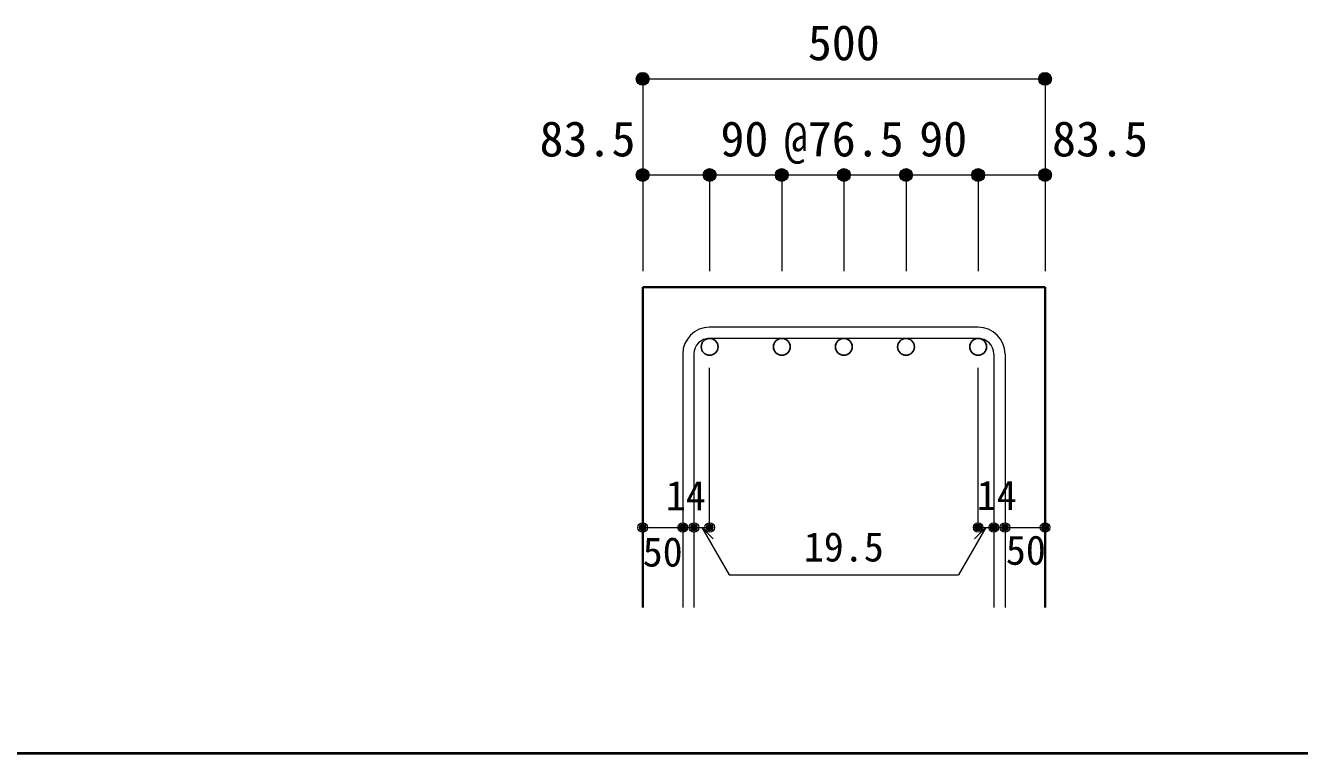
# Model space of a CAD drawing. Units: millimetres at full size, sheet at 1:20; details may follow other scales. Extents: x -3982 to 3969, y -2797 to 2801.
# Drawn here: x -628 to 962, y -2797 to -1888 of the extents above; entities that cross this region are included whole.
import ezdxf
from ezdxf.enums import TextEntityAlignment as Align

# ---------------------------------------------------------------- set-up
doc = ezdxf.new("R2010")
doc.units = ezdxf.units.MM
doc.header["$LTSCALE"] = 20
doc.header["$PDMODE"] = 32
doc.header["$PDSIZE"] = 12
for name, color, linetype, lineweight in [('6-1_躯体線', 2, 'Continuous', 35), ('6-5_梁主筋', 7, 'Continuous', 18), ('6-6_S.T.P.', 7, 'Continuous', 18), ('6-D_寸法', 4, 'Continuous', 9), ('F-0_枠', 6, 'Continuous', 40)]:
    doc.layers.add(name, color=color, linetype=linetype, lineweight=lineweight)
doc.styles.add('ＭＳ ゴシック', font='')
doc.styles.get('ＭＳ ゴシック').set_extended_font_data('MS Gothic')

msp = doc.modelspace()

# ---------------------------------------------------------------- linework, layer by layer
at = {"layer": '6-1_躯体線'}
for p, q in [((142.29, -2214.67), (142.29, -2614.67)), ((142.29, -2214.67), (644.29, -2214.67)), ((644.29, -2214.67), (644.29, -2614.67))]:
    msp.add_line(p, q, dxfattribs=at)
at = {"layer": '6-5_梁主筋', "color": 3, "lineweight": 25}
for centre in [(225.79, -2289.17), (315.79, -2289.17), (393.29, -2289.17), (470.79, -2289.17), (560.79, -2289.17)]:
    msp.add_circle(centre, 10.5, dxfattribs=at)
at = {"layer": '6-6_S.T.P.'}
for p, q in [((560.79, -2264.67), (225.79, -2264.67)), ((560.79, -2278.67), (225.79, -2278.67)), ((192.29, -2298.17), (192.29, -2614.67)), ((206.29, -2298.17), (206.29, -2614.67)), ((580.29, -2298.17), (580.29, -2614.67)), ((594.29, -2298.17), (594.29, -2614.67))]:
    msp.add_line(p, q, dxfattribs=at)
for centre, radius, start, end in [((225.79, -2298.17), 33.5, 90, 180), ((560.79, -2298.17), 33.5, 0, 90), ((225.79, -2298.17), 19.5, 90, 180), ((560.79, -2298.17), 19.5, 0, 90)]:
    msp.add_arc(centre, radius, start, end, dxfattribs=at)
at = {"layer": '6-D_寸法'}
for p, q in [((142.29, -1954.67), (644.29, -1954.67)), ((644.29, -1954.67), (644.29, -2074.67)), ((142.29, -2074.67), (142.29, -2194.67)), ((225.79, -2074.67), (225.79, -2194.67)), ((225.79, -2074.67), (315.79, -2074.67)), ((315.79, -2074.67), (315.79, -2194.67)), ((393.29, -2074.67), (393.29, -2194.67)), ((470.79, -2074.67), (470.79, -2194.67)), ((470.79, -2074.67), (560.79, -2074.67)), ((560.79, -2074.67), (560.79, -2194.67)), ((560.79, -2074.67), (644.29, -2074.67)), ((644.29, -2074.67), (644.29, -2194.67)), ((225.79, -2514.67), (225.79, -2315.34)), ((560.79, -2514.67), (560.79, -2315.34)), ((142.29, -2514.67), (192.29, -2514.67)), ((192.29, -2514.67), (225.79, -2514.67)), ((216.04, -2514.67), (230.18, -2528.81)), ((216.04, -2514.67), (250.26, -2573.95)), ((570.54, -2514.67), (536.32, -2573.95)), ((570.54, -2514.67), (556.4, -2528.81)), ((560.79, -2514.67), (644.29, -2514.67)), ((580.29, -2514.67), (594.29, -2514.67)), ((250.26, -2573.95), (536.32, -2573.95))]:
    msp.add_line(p, q, dxfattribs=at)
for points in [[(142.29, -1954.67), (142.29, -2074.67), (225.79, -2074.67)], [(315.79, -2074.67), (393.29, -2074.67), (470.79, -2074.67)]]:
    msp.add_lwpolyline(points, dxfattribs=at)
for centre, radius in [((142.29, -1954.67), 8), ((142.29, -1954.67), 7.2), ((142.29, -1954.67), 6.4), ((142.29, -1954.67), 5.6), ((142.29, -1954.67), 4.8), ((142.29, -1954.67), 4), ((142.29, -1954.67), 3.2), ((142.29, -1954.67), 2.4), ((142.29, -1954.67), 1.6), ((142.29, -1954.67), 0.8), ((644.29, -1954.67), 8), ((644.29, -1954.67), 7.2), ((644.29, -1954.67), 6.4), ((644.29, -1954.67), 5.6), ((644.29, -1954.67), 4.8), ((644.29, -1954.67), 4), ((644.29, -1954.67), 3.2), ((644.29, -1954.67), 2.4), ((644.29, -1954.67), 1.6), ((644.29, -1954.67), 0.8), ((142.29, -2074.67), 8), ((142.29, -2074.67), 7.2), ((142.29, -2074.67), 6.4), ((142.29, -2074.67), 5.6), ((142.29, -2074.67), 4.8), ((142.29, -2074.67), 4), ((142.29, -2074.67), 3.2), ((142.29, -2074.67), 2.4), ((142.29, -2074.67), 1.6), ((142.29, -2074.67), 0.8), ((225.79, -2074.67), 8), ((225.79, -2074.67), 7.2), ((225.79, -2074.67), 6.4), ((225.79, -2074.67), 5.6), ((225.79, -2074.67), 4.8), ((225.79, -2074.67), 4), ((225.79, -2074.67), 3.2), ((225.79, -2074.67), 2.4), ((225.79, -2074.67), 1.6), ((225.79, -2074.67), 0.8), ((315.79, -2074.67), 8), ((315.79, -2074.67), 7.2), ((315.79, -2074.67), 6.4), ((315.79, -2074.67), 5.6), ((315.79, -2074.67), 4.8), ((315.79, -2074.67), 4), ((315.79, -2074.67), 3.2), ((315.79, -2074.67), 2.4), ((315.79, -2074.67), 1.6), ((315.79, -2074.67), 0.8), ((393.29, -2074.67), 8), ((393.29, -2074.67), 7.2), ((393.29, -2074.67), 6.4), ((393.29, -2074.67), 5.6), ((393.29, -2074.67), 4.8), ((393.29, -2074.67), 4), ((393.29, -2074.67), 3.2), ((393.29, -2074.67), 2.4), ((393.29, -2074.67), 1.6), ((393.29, -2074.67), 0.8), ((470.79, -2074.67), 8), ((470.79, -2074.67), 7.2), ((470.79, -2074.67), 6.4), ((470.79, -2074.67), 5.6), ((470.79, -2074.67), 4.8), ((470.79, -2074.67), 4), ((470.79, -2074.67), 3.2), ((470.79, -2074.67), 2.4), ((470.79, -2074.67), 1.6), ((470.79, -2074.67), 0.8), ((560.79, -2074.67), 8), ((560.79, -2074.67), 7.2), ((560.79, -2074.67), 6.4), ((560.79, -2074.67), 5.6), ((560.79, -2074.67), 4.8), ((560.79, -2074.67), 4), ((560.79, -2074.67), 3.2), ((560.79, -2074.67), 2.4), ((560.79, -2074.67), 1.6), ((560.79, -2074.67), 0.8), ((644.29, -2074.67), 8), ((644.29, -2074.67), 7.2), ((644.29, -2074.67), 6.4), ((644.29, -2074.67), 5.6), ((644.29, -2074.67), 4.8), ((644.29, -2074.67), 4), ((644.29, -2074.67), 3.2), ((644.29, -2074.67), 2.4), ((644.29, -2074.67), 1.6), ((644.29, -2074.67), 0.8), ((142.29, -2514.67), 4), ((142.29, -2514.67), 3.6), ((192.29, -2514.67), 4), ((192.29, -2514.67), 3.6), ((206.29, -2514.67), 4), ((206.29, -2514.67), 3.6), ((225.79, -2514.67), 4), ((225.79, -2514.67), 3.6), ((560.79, -2514.67), 4), ((560.79, -2514.67), 3.6), ((580.29, -2514.67), 4), ((580.29, -2514.67), 3.6), ((594.29, -2514.67), 4), ((594.29, -2514.67), 3.6), ((644.29, -2514.67), 4), ((644.29, -2514.67), 3.6), ((142.29, -2514.67), 3.2), ((142.29, -2514.67), 2.8), ((142.29, -2514.67), 2.4), ((142.29, -2514.67), 2), ((142.29, -2514.67), 1.6), ((142.29, -2514.67), 1.2), ((142.29, -2514.67), 0.8), ((142.29, -2514.67), 0.4), ((192.29, -2514.67), 3.2), ((192.29, -2514.67), 2.8), ((192.29, -2514.67), 2.4), ((192.29, -2514.67), 2), ((192.29, -2514.67), 1.6), ((192.29, -2514.67), 1.2), ((192.29, -2514.67), 0.8), ((192.29, -2514.67), 0.4), ((206.29, -2514.67), 3.2), ((206.29, -2514.67), 2.8), ((206.29, -2514.67), 2.4), ((206.29, -2514.67), 2), ((206.29, -2514.67), 1.6), ((206.29, -2514.67), 1.2), ((206.29, -2514.67), 0.8), ((206.29, -2514.67), 0.4), ((225.79, -2514.67), 3.2), ((225.79, -2514.67), 2.8), ((225.79, -2514.67), 2.4), ((225.79, -2514.67), 2), ((225.79, -2514.67), 1.6), ((225.79, -2514.67), 1.2), ((225.79, -2514.67), 0.8), ((225.79, -2514.67), 0.4), ((560.79, -2514.67), 3.2), ((560.79, -2514.67), 2.8), ((560.79, -2514.67), 2.4), ((560.79, -2514.67), 2), ((560.79, -2514.67), 1.6), ((560.79, -2514.67), 1.2), ((560.79, -2514.67), 0.8), ((560.79, -2514.67), 0.4), ((580.29, -2514.67), 3.2), ((580.29, -2514.67), 2.8), ((580.29, -2514.67), 2.4), ((580.29, -2514.67), 2), ((580.29, -2514.67), 1.6), ((580.29, -2514.67), 1.2), ((580.29, -2514.67), 0.8), ((580.29, -2514.67), 0.4), ((594.29, -2514.67), 3.2), ((594.29, -2514.67), 2.8), ((594.29, -2514.67), 2.4), ((594.29, -2514.67), 2), ((594.29, -2514.67), 1.6), ((594.29, -2514.67), 1.2), ((594.29, -2514.67), 0.8), ((594.29, -2514.67), 0.4), ((644.29, -2514.67), 3.2), ((644.29, -2514.67), 2.8), ((644.29, -2514.67), 2.4), ((644.29, -2514.67), 2), ((644.29, -2514.67), 1.6), ((644.29, -2514.67), 1.2), ((644.29, -2514.67), 0.8), ((644.29, -2514.67), 0.4)]:
    msp.add_circle(centre, radius, dxfattribs=at)
at = {"layer": '6-D_寸法', "color": 7}
for p in [(142.29, -1954.67), (644.29, -1954.67), (142.29, -2074.67), (225.79, -2074.67), (315.79, -2074.67), (393.29, -2074.67), (470.79, -2074.67), (560.79, -2074.67), (644.29, -2074.67), (142.29, -2514.67), (192.29, -2514.67), (206.29, -2514.67), (225.79, -2514.67), (560.79, -2514.67), (580.29, -2514.67), (594.29, -2514.67), (644.29, -2514.67)]:
    msp.add_point(p, dxfattribs=at)
at = {"layer": 'F-0_枠'}
msp.add_line((3969.4, -2796.83), (-3981.92, -2796.83), dxfattribs=at)

# ---------------------------------------------------------------- texts
at = {"layer": '6-D_寸法', "style": 'ＭＳ ゴシック'}
for s, height, p in [('500', 43.99, (348.29, -1944.67)), ('83.5', 43.99, (13.61, -2064.67)), ('90', 43.99, (239.29, -2064.67)), ('@76.5', 43.99, (318.29, -2064.67)), ('90', 43.99, (487.29, -2064.67)), ('83.5', 43.99, (652.97, -2064.67)), ('14', 36.66, (171.08, -2504.11)), ('14', 36.66, (559.04, -2503.85)), ('19.5', 36.66, (343.29, -2568.14)), ('50', 36.66, (595.35, -2572.23)), ('50', 36.66, (142.28, -2574.45))]:
    msp.add_text(s, height=height, dxfattribs=at).set_placement(p, align=Align.BOTTOM_LEFT)

doc.saveas('drawing.dxf')
